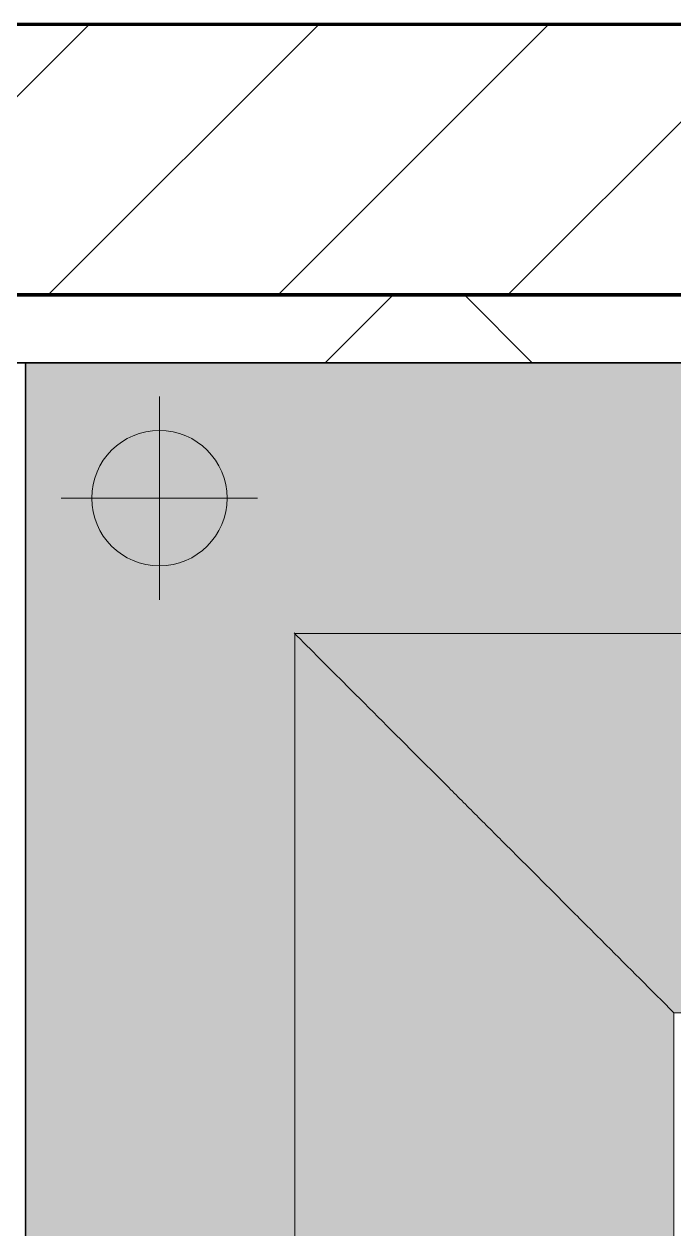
# Model space of a CAD drawing. Header units: millimetres. Extents: x -794334 to -714814, y -17806 to 22403.
# Drawn here: x -766307 to -765827, y 9255 to 10144 of the extents above; entities that cross this region are included whole.
import ezdxf
from ezdxf.xclip import XClip

# ---------------------------------------------------------------- set-up
doc = ezdxf.new("R2010")
doc.units = ezdxf.units.MM
doc.header["$XCLIPFRAME"] = 0
for name, color, linetype, lineweight in [('A-DETL-GENF', 2, 'Continuous', 9), ('A-GENM', 1, 'Continuous', 9), ('A-GLAZ-CURT', 2, 'Continuous', 9), ('A-WALL', 5, 'Continuous', 35), ('A-WALL-FNSH', 2, 'Continuous', 35), ('A-WALL-PATT', 1, 'Continuous', 35), ('E-LITE-EQPM', 2, 'Continuous', 9)]:
    doc.layers.add(name, color=color, linetype=linetype, lineweight=lineweight)
doc.layers.add('A11_ALU.SOLID SHEET', color=2, linetype='Continuous')

# ---------------------------------------------------------------- blocks, each defined once
blk = doc.blocks.new('PPLS-PP19_Custom Tile Pattern - Custom Tile Pattern-V92-4252-01 ENLARGED CONCOURSE LEVEL - REFLECTED CEILING PLAN - SHEET 3')
at = {"layer": 'A-GLAZ-CURT'}
for p, q in [((-300, 0), (300, 0)), ((300, 0), (-300, 0)), ((195.99, 0), (213.31, 0)), ((213.31, 0), (195.99, 0)), ((230.11, 0), (300, 0)), ((-300, -50), (300, -50)), ((300, -50), (-300, -50))]:
    blk.add_line(p, q, dxfattribs=at)
for points, knots in [([(94.4, 0), (94.4, 0), (94.64, 0), (99.11, 0), (108.97, 0), (120.79, 0), (139.94, 0), (163.31, 0), (185.23, 0), (193.62, 0), (194.69, 0), (194.79, 0)], [-2348.345796, -2348.345796, -2348.345796, -2348.345796, -2310.419338, -2233.599744, -2052.234781, -1843.028543, -1530.39897, -1095.004608, -529.74427, -295.064701, -265.121568, -265.121568, -265.121568, -265.121568]), ([(168.37, 0), (167.68, 0), (162.47, 0), (147.02, 0), (116.39, 0), (98.1, 0), (94.51, 0)], [-543.375029, -543.375029, -543.375029, -543.375029, -530.793311, -458.593899, -401.860199, -388.397396, -388.397396, -388.397396, -388.397396]), ([(157.9, 0), (156.77, 0), (151.67, 0), (143.29, 0), (134.04, 0), (126.24, 0), (118.6, 0), (114.23, 0), (111.98, 0), (105.66, 0), (105.23, 0), (105.23, 0)], [-10292.955006, -10292.955006, -10292.955006, -10292.955006, -10098.273015, -9847.788484, -9677.714971, -9567.007022, -9453.21225, -9220.200448, -9012.77275, -8966.157302, -8929.495943, -8929.495943, -8929.495943, -8929.495943]), ([(128.58, 0), (128.8, 0), (130.16, 0), (139.26, 0), (152.67, 0), (161.24, 0), (162.19, 0), (162.75, 0)], [-633.326174, -633.326174, -633.326174, -633.326174, -627.736123, -618.981161, -602.094757, -592.980799, -581.414464, -581.414464, -581.414464, -581.414464]), ([(193.8, 0), (193.33, 0), (190.11, 0), (183.13, 0), (171, 0), (161.95, 0), (161.28, 0), (158.35, 0), (157.85, 0), (157.77, 0)], [-11665.349007, -11665.349007, -11665.349007, -11665.349007, -11565.880756, -11105.624034, -10839.086983, -10768.332124, -10666.779182, -10580.760289, -10550.278881, -10550.278881, -10550.278881, -10550.278881]), ([(230.1, 0), (221.48, 0), (199.4, 0), (177.41, 0), (159.34, 0), (158.33, 0), (158.3, 0)], [-214.819991, -214.819991, -214.819991, -214.819991, -187.987675, -143.776725, -129.632772, -123.352749, -123.352749, -123.352749, -123.352749]), ([(159.07, 0), (159.13, 0), (160.84, 0), (165.21, 0), (174.15, 0), (185.98, 0), (208.82, 0), (219.42, 0), (230.06, 0)], [-115.643202, -115.643202, -115.643202, -115.643202, -114.681583, -87.660824, -65.295536, -41.623857, -24.459831, 0, 0, 0, 0]), ([(162.75, 0), (165.4, 0), (170.91, 0), (172.61, 0), (172.61, 0)], [-111.264224, -111.264224, -111.264224, -111.264224, -56.742688, -19.085662, -19.085662, -19.085662, -19.085662]), ([(230.01, 0), (229.33, 0), (225.41, 0), (221.1, 0), (200.27, 0), (182.99, 0), (174.27, 0), (169.67, 0), (168.99, 0)], [-9261.137127, -9261.137127, -9261.137127, -9261.137127, -9221.510254, -9016.44624, -8717.832359, -8253.978395, -8152.463617, -8069.855175, -8069.855175, -8069.855175, -8069.855175]), ([(215.22, 0), (214.62, 0), (210.55, 0), (203.98, 0), (187.54, 0), (175.3, 0), (169.49, 0)], [-203.825446, -203.825446, -203.825446, -203.825446, -198.527383, -184.406837, -162.427601, -142.916156, -142.916156, -142.916156, -142.916156]), ([(171.51, 0), (176.48, 0), (193.23, 0), (201.73, 0), (208.81, 0), (213.9, 0), (241.96, 0), (266.73, 0), (281.71, 0), (291.71, 0), (296.52, 0), (297.86, 0), (298.09, 0)], [-7971.819559, -7971.819559, -7971.819559, -7971.819559, -7784.112253, -7606.717214, -7289.299508, -7042.621073, -6582.165592, -6068.460911, -5766.029927, -5566.724884, -5280.360606, -5199.253518, -5199.253518, -5199.253518, -5199.253518]), ([(172.07, 0), (177.66, 0), (187.87, 0), (201.08, 0), (207.47, 0), (213.96, 0), (215.11, 0)], [-255.364076, -255.364076, -255.364076, -255.364076, -237.955587, -223.92608, -215.862851, -208.75215, -208.75215, -208.75215, -208.75215]), ([(229.43, 0), (228.54, 0), (223.66, 0), (219.94, 0), (219.02, 0)], [-11228.315922, -11228.315922, -11228.315922, -11228.315922, -11162.864862, -10856.732305, -10856.732305, -10856.732305, -10856.732305]), ([(219.9, 0), (220.86, 0), (227.84, 0), (242.06, 0), (246.54, 0), (246.96, 0)], [-10670.940496, -10670.940496, -10670.940496, -10670.940496, -10511.382485, -9925.173265, -9834.877357, -9834.877357, -9834.877357, -9834.877357]), ([(300, 0), (288.22, 0), (263.56, 0), (239.27, 0), (230.08, 0)], [-12528.858583, -12528.858583, -12528.858583, -12528.858583, -11905.454923, -11243.918404, -11243.918404, -11243.918404, -11243.918404]), ([(247.1, 0), (246.76, 0), (245.04, 0), (239.22, 0), (233.12, 0), (230.85, 0)], [-9649.085549, -9649.085549, -9649.085549, -9649.085549, -9581.591397, -9406.094246, -9277.501931, -9277.501931, -9277.501931, -9277.501931]), ([(300, 0), (286.53, 0), (263.48, 0), (240.39, 0), (231.11, 0)], [-285.253232, -285.253232, -285.253232, -285.253232, -244.693688, -215.867311, -215.867311, -215.867311, -215.867311]), ([(284.76, 0), (284.76, 0), (285.09, 0), (287.47, 0), (293.59, 0), (297.76, 0), (300, 0)], [-4110.630118, -4110.630118, -4110.630118, -4110.630118, -4053.389046, -3959.664717, -3862.421465, -3746.95702, -3746.95702, -3746.95702, -3746.95702]), ([(297.38, 0), (295.84, 0), (291.62, 0), (285.38, 0), (284.87, 0)], [-4803.172655, -4803.172655, -4803.172655, -4803.172655, -4358.271401, -4143.037883, -4143.037883, -4143.037883, -4143.037883])]:
    blk.add_open_spline(points, degree=3, knots=knots, dxfattribs=at)
for points in [[(168.74, 0), (168.74, 0), (169.81, 0), (171.51, 0)], [(195.11, 0), (194.91, 0), (194.44, 0), (193.8, 0)]]:
    blk.add_open_spline(points, degree=3, dxfattribs=at)
blk = doc.blocks.new('PPLS-PP19_Custom Tile Pattern - Custom Tile Pattern-V93-4252-01 ENLARGED CONCOURSE LEVEL - REFLECTED CEILING PLAN - SHEET 3')
at = {"layer": 'A-GLAZ-CURT'}
for p, q in [((-300, 0), (300, 0)), ((300, 0), (-300, 0)), ((-293.07, 0), (-275.75, 0)), ((-275.75, 0), (-293.07, 0)), ((-222.32, 0), (-205, 0)), ((-205, 0), (-222.32, 0)), ((-300, -50), (300, -50)), ((300, -50), (-300, -50))]:
    blk.add_line(p, q, dxfattribs=at)
at = {"layer": 'A-GLAZ-CURT', "flags": 128}
for points in [[(-300, 0), (-291.56, 0), (-283.3, 0), (-275.2, 0), (-267.26, 0), (-259.45, 0), (-251.77, 0), (-244.2, 0), (-236.74, 0), (-229.36, 0), (-222.06, 0), (-214.83, 0), (-207.71, 0), (-200.76, 0), (-194.02, 0), (-187.54, 0), (-181.38, 0), (-175.58, 0), (-170.25, 0), (-166.21, 0)], [(-125.17, 0), (-128.55, 0), (-134.16, 0), (-140.03, 0), (-145.5, 0), (-150.63, 0), (-155.53, 0), (-160.27, 0), (-164.95, 0), (-169.65, 0), (-174.47, 0), (-179.49, 0), (-184.81, 0), (-190.44, 0), (-196.37, 0), (-202.58, 0), (-209.04, 0), (-215.73, 0), (-222.63, 0), (-229.72, 0), (-236.97, 0), (-244.39, 0), (-251.96, 0), (-259.67, 0), (-267.51, 0), (-275.48, 0), (-283.55, 0), (-291.73, 0), (-300, 0)], [(-165.64, 0), (-162.01, 0), (-159.53, 0), (-157.46, 0), (-154.52, 0), (-149.42, 0), (-141.84, 0), (-132.81, 0), (-126.08, 0)]]:
    blk.add_lwpolyline(points, dxfattribs=at)
at = {"layer": 'A-GLAZ-CURT'}
for points, knots in [([(-300, 0), (-284.65, 0), (-236.57, 0), (-195.22, 0), (-169.64, 0), (-166.48, 0)], [-5323.127839, -5323.127839, -5323.127839, -5323.127839, -4502.809032, -2700.551212, -2439.766926, -2439.766926, -2439.766926, -2439.766926]), ([(-234.14, 0), (-249.47, 0), (-270.72, 0), (-294.48, 0), (-300, 0)], [-14698.976506, -14698.976506, -14698.976506, -14698.976506, -13729.592194, -13439.944408, -13439.944408, -13439.944408, -13439.944408]), ([(-166.51, 0), (-168.36, 0), (-175.57, 0), (-185.59, 0), (-209.77, 0), (-232.01, 0), (-255.22, 0), (-262.59, 0), (-264.9, 0), (-265.4, 0)], [-2125.15159, -2125.15159, -2125.15159, -2125.15159, -2029.680487, -1755.085331, -1400.429864, -858.079193, -543.655514, -208.940337, 0, 0, 0, 0]), ([(-258.6, 0), (-257.91, 0), (-254.26, 0), (-245.25, 0), (-237.42, 0), (-234.14, 0)], [-5722.54675, -5722.54675, -5722.54675, -5722.54675, -5657.471696, -5413.335975, -5234.183517, -5234.183517, -5234.183517, -5234.183517]), ([(-167.37, 0), (-181.88, 0), (-203.53, 0), (-227.29, 0), (-234.14, 0)], [-16248.745155, -16248.745155, -16248.745155, -16248.745155, -15131.813646, -14699.061984, -14699.061984, -14699.061984, -14699.061984]), ([(-133.82, 0), (-135.51, 0), (-137.8, 0), (-149.31, 0), (-162.01, 0), (-177.91, 0), (-199.46, 0), (-216.65, 0), (-231.26, 0), (-233.46, 0), (-234, 0)], [-2731.647847, -2731.647847, -2731.647847, -2731.647847, -2418.507304, -2308.929706, -2113.765672, -1763.376603, -1422.553702, -978.033455, -846.069444, -682.911962, -682.911962, -682.911962, -682.911962]), ([(-233.54, 0), (-229.78, 0), (-222.71, 0), (-213.1, 0), (-200.2, 0), (-185.8, 0), (-174.44, 0), (-166.34, 0), (-166.27, 0)], [-5223.264148, -5223.264148, -5223.264148, -5223.264148, -5017.494783, -4832.723979, -4666.091899, -4349.945572, -4000.813434, -3997.784272, -3997.784272, -3997.784272, -3997.784272]), ([(-233.49, 0), (-233.44, 0), (-232.38, 0), (-230.74, 0), (-225.3, 0), (-223.63, 0)], [-455.274641, -455.274641, -455.274641, -455.274641, -440.605512, -119.536984, 0, 0, 0, 0]), ([(-223.63, 0), (-219.39, 0), (-206.17, 0), (-188.58, 0), (-169.02, 0), (-152.12, 0), (-136.84, 0), (-127.33, 0), (-124.19, 0), (-123.43, 0), (-123.28, 0)], [-5463.295695, -5463.295695, -5463.295695, -5463.295695, -5161.076232, -4739.070012, -4465.409639, -4149.119819, -3839.893365, -3647.167523, -3488.92562, -3439.852845, -3439.852845, -3439.852845, -3439.852845]), ([(-166.26, 0), (-148.93, 0), (-128.06, 0), (-110.8, 0), (-99.5, 0), (-91.46, 0)], [-2433.630416, -2433.630416, -2433.630416, -2433.630416, -1002.059161, -460.363443, 0, 0, 0, 0]), ([(-99.25, 0), (-109.74, 0), (-130.7, 0), (-155.15, 0), (-166.26, 0)], [-18282.704316, -18282.704316, -18282.704316, -18282.704316, -17136.203329, -16277.387177, -16277.387177, -16277.387177, -16277.387177]), ([(-137.88, 0), (-140.56, 0), (-147.66, 0), (-147.69, 0), (-157.48, 0), (-164.16, 0), (-166.25, 0)], [-3187.727384, -3187.727384, -3187.727384, -3187.727384, -2919.378265, -2477.344047, -2237.412286, -2129.634669, -2129.634669, -2129.634669, -2129.634669]), ([(-152.35, 0), (-151.03, 0), (-147.71, 0), (-143.57, 0), (-138.62, 0)], [-3494.978217, -3494.978217, -3494.978217, -3494.978217, -3371.022232, -3227.460399, -3227.460399, -3227.460399, -3227.460399]), ([(-118.78, 0), (-121.86, 0), (-126.28, 0), (-136.96, 0), (-147.46, 0), (-150.03, 0), (-150.57, 0)], [-5938.474035, -5938.474035, -5938.474035, -5938.474035, -5700.061948, -5508.838257, -5298.784692, -5196.16478, -5196.16478, -5196.16478, -5196.16478]), ([(-150.34, 0), (-150.07, 0), (-147.75, 0), (-142.6, 0), (-127.26, 0), (-110.92, 0), (-102.22, 0), (-98.39, 0)], [-4948.728362, -4948.728362, -4948.728362, -4948.728362, -4883.323924, -4440.880425, -4054.690705, -3793.097032, -3590.789096, -3590.789096, -3590.789096, -3590.789096]), ([(-98.4, 0), (-101.96, 0), (-115.98, 0), (-130.52, 0), (-147.74, 0), (-149.07, 0)], [-7191.485164, -7191.485164, -7191.485164, -7191.485164, -7004.680444, -6449.282163, -6277.220794, -6277.220794, -6277.220794, -6277.220794]), ([(-148.23, 0), (-146.94, 0), (-140.15, 0), (-137.28, 0), (-133.93, 0), (-128.78, 0), (-126.5, 0)], [-6162.058746, -6162.058746, -6162.058746, -6162.058746, -6017.569127, -5560.701257, -5364.112219, -5231.017328, -5231.017328, -5231.017328, -5231.017328]), ([(-86.16, 0), (-91.37, 0), (-104.13, 0), (-122.65, 0), (-139.03, 0), (-146.11, 0), (-146.95, 0)], [-1681.3698, -1681.3698, -1681.3698, -1681.3698, -1374.161226, -945.742622, -741.901385, -489.130243, -489.130243, -489.130243, -489.130243]), ([(-146.69, 0), (-146.59, 0), (-145.49, 0), (-135.69, 0), (-128.29, 0), (-125.15, 0)], [-420.34245, -420.34245, -420.34245, -420.34245, -406.956646, -290.263673, 0, 0, 0, 0]), ([(-127.41, 0), (-131.63, 0), (-133.16, 0), (-134.09, 0), (-134.15, 0)], [-8540.990293, -8540.990293, -8540.990293, -8540.990293, -8266.114998, -8246.473386, -8246.473386, -8246.473386, -8246.473386]), ([(-134.15, 0), (-133.32, 0), (-130.31, 0), (-117.33, 0), (-92.04, 0), (-74.02, 0), (-62.74, 0), (-60.36, 0), (-59.97, 0)], [-7657.439573, -7657.439573, -7657.439573, -7657.439573, -7293.749979, -6839.55839, -6236.997189, -5713.340575, -5140.470607, -5006.787413, -5006.787413, -5006.787413, -5006.787413]), ([(-120.13, 0), (-120.14, 0), (-120.24, 0), (-121.3, 0), (-129.25, 0), (-133.82, 0)], [-2933.992132, -2933.992132, -2933.992132, -2933.992132, -2920.575025, -2840.280255, -2731.647847, -2731.647847, -2731.647847, -2731.647847]), ([(-113.43, 0), (-113.44, 0), (-113.96, 0), (-119.73, 0), (-125.43, 0), (-127.03, 0), (-127.41, 0)], [-328.499627, -328.499627, -328.499627, -328.499627, -282.672656, -98.539552, -24.539552, 0, 0, 0, 0]), ([(-126.5, 0), (-122.44, 0), (-112.5, 0), (-103.26, 0), (-98.5, 0)], [-5231.017328, -5231.017328, -5231.017328, -5231.017328, -4994.692869, -4732.825202, -4732.825202, -4732.825202, -4732.825202]), ([(-125.15, 0), (-124.93, 0), (-121.96, 0), (-113.01, 0), (-98.9, 0), (-85.29, 0), (-71.67, 0), (-65.93, 0), (-65.07, 0)], [-3362.7396, -3362.7396, -3362.7396, -3362.7396, -3342.215224, -3074.362186, -2902.289527, -2605.247022, -2322.099534, -2241.8264, -2241.8264, -2241.8264, -2241.8264]), ([(-122.08, 0), (-122.01, 0), (-121.69, 0), (-121.2, 0), (-120.88, 0)], [-3136.336417, -3136.336417, -3136.336417, -3136.336417, -3110.304437, -3035.164275, -3035.164275, -3035.164275, -3035.164275]), ([(-99.02, 0), (-101.77, 0), (-106.74, 0), (-114.02, 0), (-117.28, 0), (-118.78, 0)], [-371.154627, -371.154627, -371.154627, -371.154627, -229.489605, -116.330425, 0, 0, 0, 0]), ([(-117.74, 0), (-117.19, 0), (-114.78, 0), (-113.43, 0), (-113.43, 0)], [-821.249067, -821.249067, -821.249067, -821.249067, -394.672656, -330.879064, -330.879064, -330.879064, -330.879064]), ([(-98.41, 0), (-102.32, 0), (-110.66, 0), (-116.56, 0), (-117.56, 0)], [-1781.345789, -1781.345789, -1781.345789, -1781.345789, -1433.981041, -985.49888, -985.49888, -985.49888, -985.49888]), ([(-115.82, 0), (-114.96, 0), (-110.41, 0), (-96.78, 0), (-71.33, 0), (-42.53, 0), (-12.78, 0), (4.23, 0), (9.64, 0), (10.14, 0), (10.18, 0)], [-5724.064692, -5724.064692, -5724.064692, -5724.064692, -5430.283136, -5103.229623, -4799.173296, -4065.652676, -3589.737505, -3285.047089, -3066.359526, -3044.715262, -3044.715262, -3044.715262, -3044.715262]), ([(9.32, 0), (9.08, 0), (7.65, 0), (2.57, 0), (-12.23, 0), (-25.64, 0), (-40, 0), (-56.24, 0), (-75.59, 0), (-94, 0), (-112.01, 0), (-114.94, 0), (-115.63, 0)], [-2922.926651, -2922.926651, -2922.926651, -2922.926651, -2882.788014, -2720.818881, -2518.50168, -2125.455881, -1792.521578, -1466.981642, -1208.454564, -789.402658, -501.969187, -243.577221, -243.577221, -243.577221, -243.577221]), ([(-36.33, 0), (-36.43, 0), (-37.27, 0), (-45.02, 0), (-46.13, 0), (-60.59, 0), (-78.55, 0), (-91.45, 0), (-98.39, 0)], [-1855.773136, -1855.773136, -1855.773136, -1855.773136, -1810.870157, -1672.078046, -1405.135169, -1060.00838, -740.068933, -382.154673, -382.154673, -382.154673, -382.154673]), ([(-98.39, 0), (-94.96, 0), (-81.98, 0), (-63.44, 0), (-54.4, 0), (-48.53, 0), (-30.79, 0), (-18.03, 0), (8.61, 0), (15.02, 0), (22.91, 0), (31, 0), (39.04, 0), (51.19, 0), (58.74, 0), (61.34, 0), (61.45, 0)], [-4730.854908, -4730.854908, -4730.854908, -4730.854908, -4542.524482, -4008.285538, -3689.699207, -3546.54457, -3315.260113, -2864.387349, -2439.246196, -2084.094819, -1956.422387, -1818.904206, -1645.594513, -1443.202566, -1228.752106, -1120.932285, -1120.932285, -1120.932285, -1120.932285]), ([(-72.93, 0), (-75.51, 0), (-83.31, 0), (-92.75, 0), (-98.38, 0)], [-19442.345229, -19442.345229, -19442.345229, -19442.345229, -18935.241197, -18314.357534, -18314.357534, -18314.357534, -18314.357534]), ([(-98.22, 0), (-94.71, 0), (-86.23, 0), (-75.26, 0), (-68.41, 0), (-65.12, 0), (-63.63, 0)], [-3587.828063, -3587.828063, -3587.828063, -3587.828063, -3402.597032, -3144.956779, -3050.982048, -2969.237017, -2969.237017, -2969.237017, -2969.237017]), ([(-36.62, 0), (-36.62, 0), (-40.35, 0), (-44.32, 0), (-58.97, 0), (-80.55, 0), (-93.16, 0), (-97.55, 0)], [-4069.478503, -4069.478503, -4069.478503, -4069.478503, -3858.647035, -3538.256648, -2842.901703, -2193.204658, -1806.747947, -1806.747947, -1806.747947, -1806.747947]), ([(-30.48, 0), (-31.2, 0), (-38.03, 0), (-53.55, 0), (-74.94, 0), (-91.74, 0), (-97.5, 0)], [-8589.56854, -8589.56854, -8589.56854, -8589.56854, -8532.293389, -8073.216054, -7508.296369, -7207.17943, -7207.17943, -7207.17943, -7207.17943]), ([(-91.46, 0), (-90.09, 0), (-84.7, 0), (-77.43, 0), (-72.73, 0), (-72.64, 0), (-72.64, 0)], [-19832.387487, -19832.387487, -19832.387487, -19832.387487, -19753.885894, -19541.04734, -19478.625389, -19471.062469, -19471.062469, -19471.062469, -19471.062469]), ([(-63.96, 0), (-64.13, 0), (-72.5, 0), (-80.63, 0), (-86.16, 0)], [-2171.769325, -2171.769325, -2171.769325, -2171.769325, -2007.031671, -1681.3698, -1681.3698, -1681.3698, -1681.3698]), ([(-29.03, 0), (-33.97, 0), (-43.74, 0), (-56.37, 0), (-71.66, 0), (-77.83, 0), (-82.66, 0), (-83.28, 0), (-83.28, 0)], [-2680.714891, -2680.714891, -2680.714891, -2680.714891, -2413.671296, -2161.752162, -2006.592567, -1646.621388, -1424.436217, -1393.971743, -1393.971743, -1393.971743, -1393.971743]), ([(-83.28, 0), (-83.28, 0), (-82.91, 0), (-76.14, 0), (-62.97, 0), (-48.14, 0), (-36.49, 0), (-33.57, 0), (-29.94, 0), (-28.57, 0)], [-1393.4169, -1393.4169, -1393.4169, -1393.4169, -1353.722004, -1274.333717, -1073.56893, -651.549973, -296.515819, -83.513472, 0, 0, 0, 0]), ([(-66.39, 0), (-66.39, 0), (-63.63, 0), (-53.63, 0), (-36.36, 0), (-31.35, 0), (-30.79, 0)], [-2493.31794, -2493.31794, -2493.31794, -2493.31794, -2315.303971, -1809.437387, -963.711516, -832.741412, -832.741412, -832.741412, -832.741412]), ([(31.18, 0), (25.97, 0), (11.99, 0), (-16.92, 0), (-47.42, 0), (-65.77, 0), (-66.37, 0), (-66.38, 0)], [-4496.803627, -4496.803627, -4496.803627, -4496.803627, -4222.080604, -3745.412743, -2981.410125, -2542.574734, -2498.224237, -2498.224237, -2498.224237, -2498.224237]), ([(-63.63, 0), (-61.49, 0), (-57.39, 0), (-54.49, 0), (-45.2, 0), (-40.79, 0), (-40.46, 0), (-40.44, 0)], [-2969.237017, -2969.237017, -2969.237017, -2969.237017, -2851.217951, -2734.127174, -2474.780881, -2410.990208, -2350.645972, -2350.645972, -2350.645972, -2350.645972]), ([(-58.83, 0), (-58.37, 0), (-57.29, 0), (-54.23, 0), (-46.33, 0), (-42.62, 0), (-41.76, 0)], [-4859.52896, -4859.52896, -4859.52896, -4859.52896, -4680.891996, -4469.85053, -4321.566175, -4270.495146, -4270.495146, -4270.495146, -4270.495146]), ([(-51.83, 0), (-51.83, 0), (-51.78, 0), (-47.4, 0), (-46.01, 0), (-40.22, 0), (-36.78, 0)], [-632.814994, -632.814994, -632.814994, -632.814994, -627.965721, -508.377888, -260.442412, 0, 0, 0, 0]), ([(76.63, 0), (74.8, 0), (67.65, 0), (53.52, 0), (37, 0), (24.07, 0), (12.82, 0), (-2.9, 0), (-20.62, 0), (-32.81, 0), (-44.85, 0), (-51.43, 0), (-51.79, 0)], [-3095.572228, -3095.572228, -3095.572228, -3095.572228, -2950.589685, -2634.532728, -2313.748533, -2106.613311, -1925.670641, -1617.263037, -1290.787923, -1039.307308, -819.71621, -644.910881, -644.910881, -644.910881, -644.910881]), ([(-41.76, 0), (-39.9, 0), (-37.72, 0), (-36.92, 0), (-36.77, 0)], [-4270.495146, -4270.495146, -4270.495146, -4270.495146, -4161.040818, -4106.245333, -4106.245333, -4106.245333, -4106.245333]), ([(-36.29, 0), (-36.29, 0), (-34.96, 0), (-31.93, 0), (-30.54, 0)], [-9150.272121, -9150.272121, -9150.272121, -9150.272121, -9057.163041, -8963.123073, -8963.123073, -8963.123073, -8963.123073]), ([(-33.34, 0), (-33.34, 0), (-32.93, 0), (-31.16, 0), (-30.52, 0)], [-2415.024266, -2415.024266, -2415.024266, -2415.024266, -2357.633367, -2323.618664, -2323.618664, -2323.618664, -2323.618664]), ([(-30.74, 0), (-30.83, 0), (-31.5, 0), (-31.82, 0), (-32, 0)], [-2710.888442, -2710.888442, -2710.888442, -2710.888442, -2698.150104, -2614.070998, -2614.070998, -2614.070998, -2614.070998]), ([(-30.66, 0), (-29.73, 0), (-23.47, 0), (-15.75, 0), (-15.19, 0)], [-54157.274271, -54157.274271, -54157.274271, -54157.274271, -53749.15266, -53717.791567, -53717.791567, -53717.791567, -53717.791567]), ([(30.82, 0), (29.27, 0), (20.14, 0), (3.54, 0), (-14.38, 0), (-28.28, 0), (-30.59, 0)], [-10462.034656, -10462.034656, -10462.034656, -10462.034656, -10363.088938, -9884.23066, -9424.652049, -9312.035525, -9312.035525, -9312.035525, -9312.035525]), ([(70.61, 0), (66.16, 0), (55.8, 0), (39.61, 0), (24.74, 0), (2.64, 0), (-17.47, 0), (-28.38, 0), (-30.57, 0)], [-4647.237329, -4647.237329, -4647.237329, -4647.237329, -4326.416877, -4098.545751, -3766.694881, -3333.063701, -2994.501669, -2717.954147, -2717.954147, -2717.954147, -2717.954147]), ([(-30.54, 0), (-27.82, 0), (-16.67, 0), (5.38, 0), (26.29, 0), (37.19, 0)], [-6044.130082, -6044.130082, -6044.130082, -6044.130082, -5862.463379, -5340.621928, -4772.340518, -4772.340518, -4772.340518, -4772.340518]), ([(-30.52, 0), (-27.11, 0), (-17.83, 0), (5.99, 0), (22.06, 0), (34.31, 0), (36.94, 0), (37.36, 0)], [-2323.618664, -2323.618664, -2323.618664, -2323.618664, -2142.497158, -1716.209403, -1206.526904, -1089.329421, -1066.814181, -1066.814181, -1066.814181, -1066.814181]), ([(-13, 0), (-14.35, 0), (-17.68, 0), (-25.97, 0), (-29.52, 0), (-30.21, 0)], [-55207.591944, -55207.591944, -55207.591944, -55207.591944, -54789.006179, -54461.685999, -54290.791712, -54290.791712, -54290.791712, -54290.791712]), ([(-30, 0), (-29.55, 0), (-27.96, 0), (-26.95, 0), (-26.54, 0)], [-8950.851873, -8950.851873, -8950.851873, -8950.851873, -8919.836787, -8834.607043, -8834.607043, -8834.607043, -8834.607043]), ([(8.33, 0), (8.19, 0), (7.18, 0), (0.32, 0), (-13.89, 0), (-24.92, 0), (-29.03, 0)], [-3574.286521, -3574.286521, -3574.286521, -3574.286521, -3526.962355, -3285.499107, -2903.012179, -2680.714891, -2680.714891, -2680.714891, -2680.714891]), ([(-28.98, 0), (-28.66, 0), (-27.39, 0), (-24.45, 0), (-22.56, 0)], [-166.548282, -166.548282, -166.548282, -166.548282, -102.06493, 0, 0, 0, 0]), ([(-28.57, 0), (-26.93, 0), (-20.29, 0), (-11.45, 0), (2.08, 0), (13.15, 0), (21.24, 0), (24.62, 0), (24.72, 0), (24.72, 0)], [-5361.429781, -5361.429781, -5361.429781, -5361.429781, -5261.36855, -5050.479954, -4785.90057, -4596.498881, -4445.288762, -4384.376941, -4376.041937, -4376.041937, -4376.041937, -4376.041937]), ([(-22.56, 0), (-20.27, 0), (-17.03, 0), (-11.36, 0), (-7.66, 0), (-6.6, 0), (-6.44, 0)], [-56468.192263, -56468.192263, -56468.192263, -56468.192263, -56344.022017, -56303.229861, -56166.290093, -56124.392176, -56124.392176, -56124.392176, -56124.392176]), ([(-15.19, 0), (-13.07, 0), (7.48, 0), (42.82, 0), (77.18, 0), (97.99, 0), (104.5, 0)], [-461.142613, -461.142613, -461.142613, -461.142613, -429.606584, -390.253598, -346.313304, -326.108732, -326.108732, -326.108732, -326.108732]), ([(-6.54, 0), (-6.73, 0), (-7.2, 0), (-7.6, 0), (-7.79, 0)], [-56009.792147, -56009.792147, -56009.792147, -56009.792147, -55949.290093, -55895.192118, -55895.192118, -55895.192118, -55895.192118]), ([(-2.63, 0), (-2.47, 0), (-1.22, 0), (4.92, 0), (15.97, 0), (22.54, 0), (24.49, 0)], [-226.825321, -226.825321, -226.825321, -226.825321, -220.269177, -206.416616, -198.214427, -187.717507, -187.717507, -187.717507, -187.717507]), ([(103.09, 0), (101.08, 0), (86.31, 0), (63.34, 0), (35.84, 0), (12, 0), (3.08, 0), (-1.67, 0), (-2.25, 0)], [-375.435014, -375.435014, -375.435014, -375.435014, -369.147452, -330.153101, -307.516438, -285.83788, -246.234814, -234.646884, -234.646884, -234.646884, -234.646884]), ([(24.69, 0), (24.54, 0), (20.99, 0), (15.48, 0), (10.8, 0), (9.63, 0)], [-4368.572414, -4368.572414, -4368.572414, -4368.572414, -4306.476363, -4080.000647, -3772.857994, -3772.857994, -3772.857994, -3772.857994]), ([(18.16, 0), (19.15, 0), (24.25, 0), (25.66, 0), (26.12, 0)], [-5700.113719, -5700.113719, -5700.113719, -5700.113719, -5554.232259, -5302.431367, -5302.431367, -5302.431367, -5302.431367]), ([(37.38, 0), (34.84, 0), (28.33, 0), (20.67, 0), (18.85, 0), (18.16, 0)], [-6248.812732, -6248.812732, -6248.812732, -6248.812732, -6135.05769, -5972.647715, -5832.674503, -5832.674503, -5832.674503, -5832.674503])]:
    blk.add_open_spline(points, degree=3, knots=knots, dxfattribs=at)
for points in [[(-166.03, 0), (-162.47, 0), (-158.63, 0), (-157.22, 0)], [(-39.84, 0), (-39.08, 0), (-38.11, 0), (-37.36, 0)], [(-36.78, 0), (-35.07, 0), (-33.25, 0), (-31.34, 0)], [(-31.35, 0), (-33.64, 0), (-35.42, 0), (-36.04, 0)], [(-30.44, 0), (-29.9, 0), (-29.48, 0), (-29.19, 0)], [(-26.75, 0), (-27.42, 0), (-28.61, 0), (-30.02, 0)], [(24.49, 0), (25.23, 0), (25.72, 0), (26.04, 0)]]:
    blk.add_open_spline(points, degree=3, dxfattribs=at)
blk = doc.blocks.new('Curved Concourse Ceiling6 - Curved Concourse Ceiling-12515612-4252-01 ENLARGED CONCOURSE LEVEL - REFLECTED CEILING PLAN - SHEET 3')
at = {"layer": 'A-GENM'}
h = blk.add_hatch(color=256, dxfattribs=at)
h.paths.add_polyline_path([(-757257.49, 4129.03), (-757257.5, 9894.02), (-766307.49, 9893.72), (-766307.42, 4129.03), (-757903.08, 4129.03)])
h.paths.add_polyline_path([(-757903.08, 4329.03), (-766107.49, 4329.03), (-766107.49, 9694.03), (-757457.49, 9694.03), (-757457.49, 4329.03)])
for points in [[(-766107.49, 4329.03), (-765827.49, 4609.03), (-765827.49, 9414.03), (-766107.49, 9694.03), (-766107.49, 4367.55)], [(-757903.08, 9414.03), (-757737.49, 9414.03), (-757457.49, 9694.03), (-766107.49, 9694.03), (-765827.49, 9414.03), (-758989.1, 9414.03)]]:
    blk.add_hatch(color=256, dxfattribs=at).paths.add_polyline_path(points)
for p, q in [((-757257.49, 9894.03), (-766307.49, 9894.03)), ((-757257.49, 9894.03), (-766307.49, 9894.03)), ((-766107.49, 9694.03), (-766107.49, 4329.03)), ((-757457.49, 9694.03), (-766107.49, 9694.03)), ((-766107.49, 9694.03), (-766107.49, 4329.03)), ((-757457.49, 9694.03), (-766107.49, 9694.03)), ((-765827.49, 4609.03), (-765827.49, 9414.03)), ((-757737.49, 9414.03), (-765827.49, 9414.03)), ((-765827.49, 9414.03), (-765827.49, 4609.03))]:
    blk.add_line(p, q, dxfattribs=at)
blk.add_open_spline([(-766107.97, 9694.51), (-766095.62, 9682.15), (-766066.37, 9652.9), (-766027.32, 9613.84), (-765993.93, 9580.48), (-765971.81, 9558.31), (-765949.07, 9535.62), (-765925.75, 9512.28), (-765901.89, 9488.4), (-765869.43, 9456.02), (-765844.41, 9431.01), (-765827.49, 9414.03)], degree=3, knots=[0.5634623, 0.5634623, 0.5634623, 0.5634623, 0.6363636, 0.7272727, 0.7613636, 0.7954545, 0.8295455, 0.8636364, 0.8977273, 0.9318182, 1, 1, 1, 1], dxfattribs=at)
blk = doc.blocks.new('*U1029')
at = {"layer": 'A-GENM'}
blk.add_blockref('Curved Concourse Ceiling6 - Curved Concourse Ceiling-12515612-4252-01 ENLARGED CONCOURSE LEVEL - REFLECTED CEILING PLAN - SHEET 3', (778882.37, -3579.02), dxfattribs=at)
at = {"layer": 'A-GLAZ-CURT', "rotation": 180}
for name, p in [('PPLS-PP19_Custom Tile Pattern - Custom Tile Pattern-V93-4252-01 ENLARGED CONCOURSE LEVEL - REFLECTED CEILING PLAN - SHEET 3', (12600, 6315)), ('PPLS-PP19_Custom Tile Pattern - Custom Tile Pattern-V92-4252-01 ENLARGED CONCOURSE LEVEL - REFLECTED CEILING PLAN - SHEET 3', (13200, 6315))]:
    blk.add_blockref(name, p, dxfattribs=at)
blk = doc.blocks.new('*U1230')
blk.add_lwpolyline([(0, 0), (9050, 0), (9050, 5765), (0, 5765)], close=True)
blk = doc.blocks.new('*U1630')
blk.add_lwpolyline([(-4139.52, 6315), (-75674.95, 6315), (-75674.95, 550), (-4139.52, 550)], close=True)
blk.add_blockref('*U1230', (-21625.12, 550))
blk = doc.blocks.new('LGF_DL_SAA_LowPower_DL1a - LGF_DL_SAA_LowPower_DL1a-8854269-4150-01 CONCOURSE LEVEL - REFLECTED CEILING PLAN')
at = {"layer": 'A-DETL-GENF'}
for p, q in [((0, -75), (0, 75)), ((72.5, 0), (-72.5, 0))]:
    blk.add_line(p, q, dxfattribs=at)
blk.add_circle((0, 0), 50, dxfattribs=at)
blk = doc.blocks.new('C-1-PP19-AR-4150-01-B_20250901-115810_EXDOWNLIGHT')
at = {"layer": 'E-LITE-EQPM', "extrusion": (0, 0, -1), "rotation": 180}
blk.add_blockref('LGF_DL_SAA_LowPower_DL1a - LGF_DL_SAA_LowPower_DL1a-8854269-4150-01 CONCOURSE LEVEL - REFLECTED CEILING PLAN', (21525.12, 6215), dxfattribs=at)

msp = doc.modelspace()

# ---------------------------------------------------------------- block references
at = {"layer": 'A11_ALU.SOLID SHEET'}
ref = msp.add_blockref('*U1630', (-744681.24, 3579.02), dxfattribs=at)
XClip(ref).set_block_clipping_path([(-45802.4668593339, -9620.0029952967), (23702.8690583039, 10334.9999958097)])

# ---------------------------------------------------------------- next in the draw order: hatches: boundary and pattern name
at = {"layer": 'A-WALL-PATT', "lineweight": 9}
h = msp.add_hatch(dxfattribs=at)
h.set_pattern_fill('FP_2', color=256, style=0, pattern_type=2)
h.set_pattern_definition([(45, (0, 0), (-84.852814, 84.852814), [])])
h.paths.add_polyline_path([(-745742.17, 9944.02), (-745742.17, 10144.02), (-783082.17, 10144.02), (-783082.17, 9944.02), (-747042.87, 9944.02)])
h = msp.add_hatch(dxfattribs=at)
h.set_pattern_fill('FP_5', color=256, style=0, pattern_type=2)
h.set_pattern_definition([(45, (0, 0), (-212.13203, 212.13203), []), (135, (0, 0), (-212.13203, -212.13203), [])])
h.paths.add_polyline_path([(-748821.9, 9894.02), (-748821.9, 9944.02), (-783057.37, 9944.02), (-783057.37, 9894.02), (-749214.91, 9894.02)])

# ---------------------------------------------------------------- next in the draw order: linework, layer by layer
at = {"layer": 'A-WALL', "color": 7, "lineweight": 70}
for p, q in [((-783082.17, 10144.02), (-745742.17, 10144.02)), ((-783057.37, 9944.02), (-748821.9, 9944.02)), ((-748821.9, 9944.02), (-783057.37, 9944.02))]:
    msp.add_line(p, q, dxfattribs=at)
at = {"layer": 'A-WALL-FNSH', "color": 250}
msp.add_line((-748821.9, 9894.02), (-783057.37, 9894.02), dxfattribs=at)

# ---------------------------------------------------------------- next in the draw order: block references
ref = msp.add_blockref('C-1-PP19-AR-4150-01-B_20250901-115810_EXDOWNLIGHT', (-744682.37, 3579.02))
XClip(ref).set_block_clipping_path([(-45801.3280238605, -9620.0029952967), (23704.0078937773, 10334.9999958097)])
msp.add_blockref('*U1029', (-778882.37, 3579.02))

doc.saveas('drawing.dxf')
